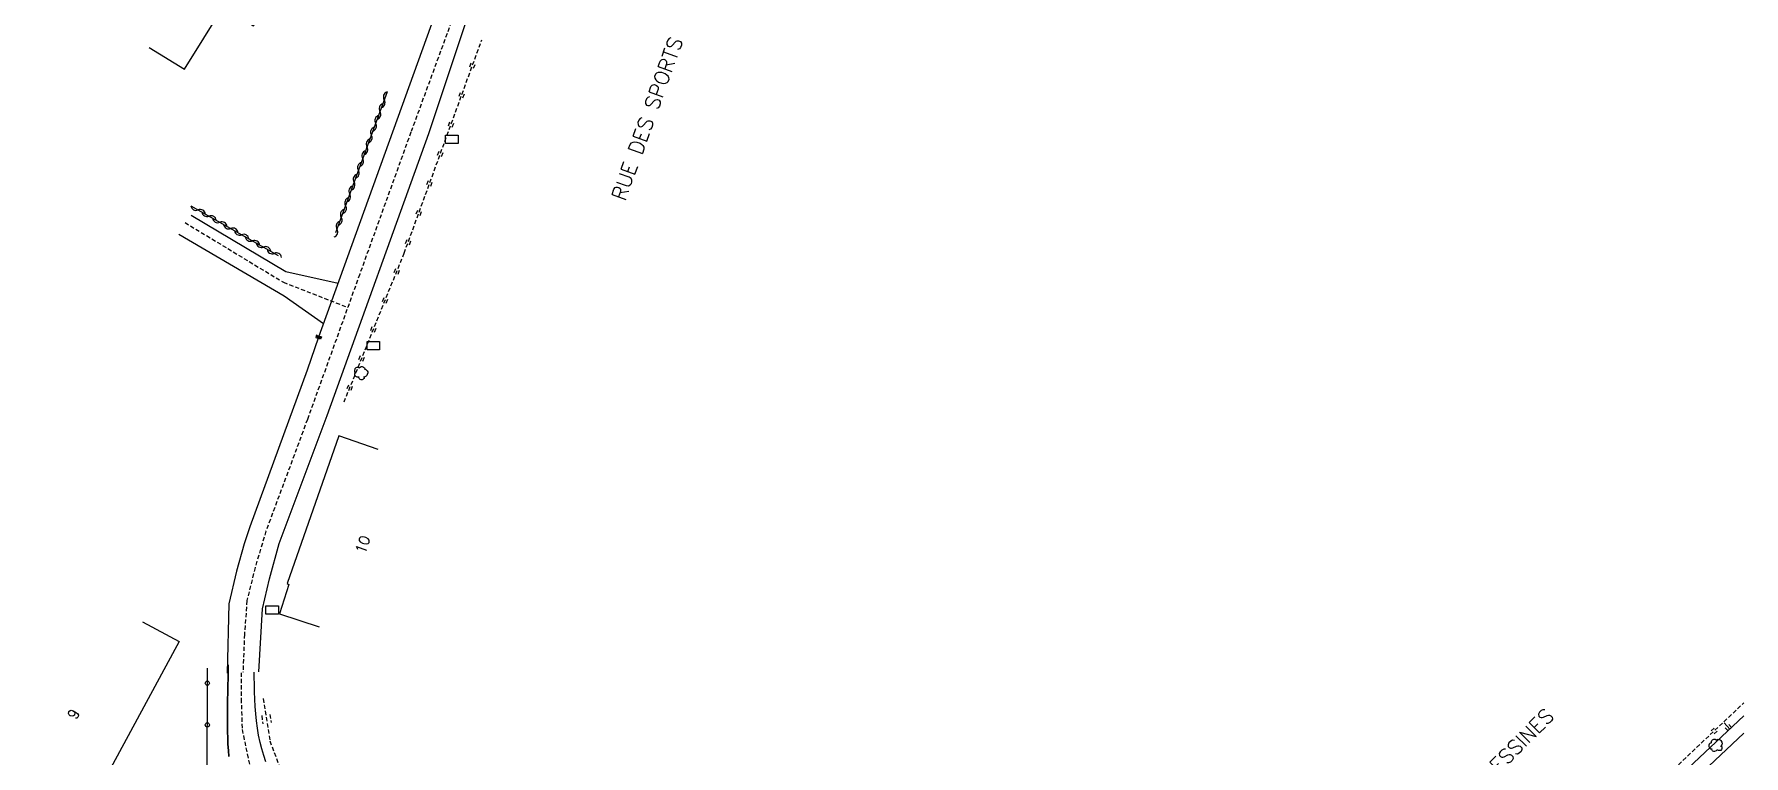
# Model space of a CAD drawing. Header units: millimetres. Extents: x 107999 to 109001, y 146999 to 148001.
# Drawn here: x 108795.2 to 109000, y 147790.4 to 147876.8 of the extents above; entities that cross this region are included whole.
import ezdxf
from ezdxf.enums import TextEntityAlignment as Align

# ---------------------------------------------------------------- set-up
doc = ezdxf.new("R2010")
doc.units = ezdxf.units.MM
doc.linetypes.add('DASHED', pattern=[0.75, 0.5, -0.25])
doc.layers.get('0').update_dxf_attribs({"linetype": 'CONTINUOUS'})
for name, color, linetype in [('W0001', 6, 'DASHED'), ('W0008', 7, 'CONTINUOUS'), ('W0100', 7, 'CONTINUOUS'), ('W0211', 2, 'CONTINUOUS'), ('W0220', 5, 'DASHED'), ('W0300', 7, 'CONTINUOUS'), ('W0310', 3, 'CONTINUOUS'), ('W0322', 7, 'CONTINUOUS'), ('W0400', 7, 'CONTINUOUS'), ('W0989', 7, 'CONTINUOUS'), ('W0991', 7, 'CONTINUOUS'), ('W1471', 7, 'CONTINUOUS')]:
    doc.layers.add(name, color=color, linetype=linetype)
doc.styles.get("Standard").update_dxf_attribs({"font": 'romans.shx', "width": 0.85})

# ---------------------------------------------------------------- blocks, each defined once
blk = doc.blocks.new('T300')
for p, q in [((-0.8, 0.51), (-0.86, 0.34)), ((-0.86, 0.34), (-0.86, 0.17)), ((-0.86, 0.17), (-0.74, 0.06)), ((-0.69, 0.63), (-0.8, 0.51)), ((-0.8, -0.06), (-0.74, 0.06)), ((-0.74, 0.06), (-0.69, 0.11)), ((-0.57, 0.69), (-0.69, 0.63)), ((-0.46, 0.69), (-0.57, 0.69)), ((-0.29, 0.63), (-0.46, 0.69)), ((-0.29, 0.63), (-0.17, 0.74)), ((-0.23, 0.57), (-0.29, 0.63)), ((-0.17, 0.74), (-0.06, 0.8)), ((-0.06, 0.8), (0.06, 0.8)), ((0.06, 0.8), (0.23, 0.74)), ((0.23, 0.74), (0.34, 0.63)), ((0.34, 0.63), (0.4, 0.51)), ((0.46, 0.46), (0.34, 0.46)), ((0.4, 0.51), (0.4, 0.46)), ((0.57, 0.4), (0.46, 0.46)), ((0.57, 0.4), (0.69, 0.29)), ((0.69, 0.29), (0.74, 0.17)), ((0.74, 0.06), (0.69, -0.17)), ((0.74, 0.17), (0.74, 0.06)), ((-0.8, -0.17), (-0.8, -0.06)), ((-0.8, -0.23), (-0.8, -0.17)), ((-0.74, -0.34), (-0.8, -0.23)), ((-0.69, -0.4), (-0.74, -0.34)), ((-0.51, -0.46), (-0.69, -0.4)), ((-0.4, -0.46), (-0.51, -0.46)), ((-0.4, -0.46), (-0.34, -0.46)), ((-0.34, -0.46), (-0.34, -0.4)), ((-0.34, -0.51), (-0.34, -0.46)), ((-0.29, -0.63), (-0.34, -0.51)), ((-0.17, -0.74), (-0.29, -0.63)), ((-0.06, -0.8), (-0.17, -0.74)), ((0.06, -0.8), (-0.06, -0.8)), ((0.17, -0.74), (0.06, -0.8)), ((0.23, -0.69), (0.17, -0.74)), ((0.29, -0.46), (0.23, -0.46)), ((0.29, -0.63), (0.23, -0.69)), ((0.46, -0.4), (0.29, -0.46)), ((0.34, -0.51), (0.29, -0.63)), ((0.34, -0.51), (0.34, -0.46)), ((0.57, -0.34), (0.46, -0.4)), ((0.63, -0.29), (0.57, -0.34)), ((0.69, -0.17), (0.63, -0.29))]:
    blk.add_line(p, q)
blk = doc.blocks.new('t211o')
at = {"color": 0, "linetype": 'Continuous'}
for p, q in [((-0.29, 0.5), (-0.29, 0)), ((0, 1), (0, 0)), ((0.29, 0.5), (0.29, 0))]:
    blk.add_line(p, q, dxfattribs=at)
blk = doc.blocks.new('t220o')
at = {"color": 0, "linetype": 'Continuous'}
for p, q in [((-0.25, 0.25), (0.25, 0.25)), ((-0.25, -0.25), (0.25, -0.25))]:
    blk.add_line(p, q, dxfattribs=at)
blk = doc.blocks.new('t310o')
at = {"color": 0, "linetype": 'Continuous'}
for centre, start, end in [((-0.5, 0.38), 216.8699, 323.1304), ((0.5, -0.37), 36.8699, 143.1303)]:
    blk.add_arc(centre, 0.625, start, end, dxfattribs=at)
blk = doc.blocks.new('T1471')
at = {"color": 0, "linetype": 'Continuous', "flags": 128}
blk.add_lwpolyline([(-0.75, -0.5), (-0.75, 0.5), (0.75, 0.5), (0.75, -0.5), (-0.75, -0.5)], dxfattribs=at)
blk = doc.blocks.new('T400')
for p, q in [((-0.15, 0.3), (0.15, 0.3)), ((-0.15, -0.25), (-0.15, 0.3)), ((-0.15, 0.15), (0.15, 0.15)), ((-0.15, 0), (0.15, 0)), ((0.15, 0.3), (0.15, -0.25)), ((-0.15, -0.15), (0.15, -0.15)), ((-0.15, -0.25), (-0.15, -0.3)), ((-0.15, -0.3), (0.15, -0.3)), ((0.15, -0.3), (0.15, -0.25))]:
    blk.add_line(p, q)

msp = doc.modelspace()

# ---------------------------------------------------------------- linework, layer by layer
at = {"layer": 'W0001'}
for points in [[(108885.59, 147957.7), (108876.05, 147943.88), (108868.65, 147932.3), (108862.73, 147922.12), (108859.15, 147914.61), (108856.03, 147907.55), (108853.81, 147901.82), (108849.49, 147890.21), (108845.2, 147878.3), (108840.35, 147865.08), (108834.22, 147848.07), (108827.96, 147830.68), (108822.99, 147817.28), (108821.69, 147812.93), (108820.72, 147808.97), (108820.42, 147804.94), (108820.24, 147800.34)], [(108813.3, 147854.25), (108825.08, 147847.11), (108832.79, 147844.1)], [(108820.03, 147800.33), (108820.03, 147797.2), (108820.13, 147793.53), (108821.48, 147787.25), (108825.16, 147777.03), (108846.46, 147764.03), (108872.86, 147745.25), (108890.98, 147732.31), (108918.29, 147711.58)]]:
    msp.add_lwpolyline(points, dxfattribs=at)
at = {"layer": 'W0008'}
for points in [[(108884.17, 147958.95), (108872.02, 147941.16), (108867.44, 147933.75), (108860.8, 147922.65), (108856.99, 147914.16), (108853.36, 147905.63), (108846.47, 147886.38), (108843.65, 147878.86), (108843.18, 147879.02), (108829.3, 147840.52), (108827.92, 147836.57), (108821.06, 147817.79), (108820.37, 147815.76), (108819.48, 147812.51), (108818.53, 147808.57), (108818.35, 147800.27)], [(108822.13, 147800.42), (108822.58, 147807.99), (108823.42, 147811.56), (108824.56, 147815.8), (108830.34, 147831.16), (108842.49, 147864.92), (108849.15, 147884.98), (108854.84, 147899.74), (108857.99, 147907.9), (108862.53, 147917.62), (108867.66, 147927.37), (108876.23, 147941.01), (108887.11, 147956.63)], [(108814.02, 147855.14), (108825.38, 147848.38), (108831.65, 147847.02)], [(108829.89, 147842.14), (108825.16, 147845.44), (108812.54, 147852.83)], [(108818.48, 147801.27), (108818.47, 147800.69), (108818.45, 147800.11), (108818.45, 147799.53), (108818.43, 147798.97), (108818.42, 147798.39), (108818.41, 147797.81), (108818.4, 147797.23), (108818.39, 147796.66), (108818.38, 147796.08), (108818.38, 147795.5), (108818.38, 147795.5), (108818.38, 147794.75), (108818.38, 147794), (108818.38, 147793.25), (108818.41, 147792.52), (108818.44, 147791.77), (108818.49, 147791.03), (108818.56, 147790.28)], [(108818.56, 147790.28), (108818.49, 147791.03), (108818.44, 147791.77), (108818.41, 147792.52), (108818.38, 147793.25), (108818.38, 147794), (108818.38, 147794.75), (108818.38, 147795.5), (108818.38, 147795.5), (108818.38, 147796.08), (108818.39, 147796.66), (108818.4, 147797.23), (108818.41, 147797.81), (108818.42, 147798.39), (108818.43, 147798.97), (108818.45, 147799.53), (108818.45, 147800.11), (108818.47, 147800.69), (108818.48, 147801.27)], [(108822.97, 147789.64), (108822.72, 147790.42), (108822.49, 147791.2), (108822.29, 147791.98), (108822.29, 147791.98), (108822.12, 147792.84), (108821.98, 147793.69), (108821.86, 147794.56), (108821.77, 147795.42), (108821.71, 147796.3), (108821.66, 147797.17), (108821.62, 147798.05), (108821.61, 147798.92), (108821.59, 147799.81), (108821.59, 147800.4)], [(108942.27, 147739.32), (108950.43, 147746.48), (108970.76, 147765.52), (109000, 147793.09)]]:
    msp.add_lwpolyline(points, dxfattribs=at)
at = {"layer": 'W0100'}
for points in [[(108808.99, 147875.24), (108813.25, 147872.62), (108817.85, 147880.08), (108821.49, 147877.83), (108825.54, 147884.39), (108821.28, 147887.01)], [(108836.44, 147827.08), (108831.71, 147828.72), (108825.55, 147811.02), (108825.75, 147810.92), (108824.6, 147807.39), (108829.35, 147805.83)], [(108808.2, 147806.44), (108812.59, 147804.06), (108799.63, 147780.06), (108795.23, 147782.44)]]:
    msp.add_lwpolyline(points, dxfattribs=at)
at = {"layer": 'W0211'}
msp.add_lwpolyline([(108941.45, 147740.26), (108949.44, 147747.58), (108969.44, 147766.4), (109000, 147795.16)], dxfattribs=at)
at = {"layer": 'W0220'}
for points in [[(108832.35, 147832.77), (108839.55, 147850.59), (108848.85, 147876.17)], [(108822.66, 147797.23), (108823.46, 147792.16), (108825.52, 147786.73)], [(108940.88, 147740.94), (108948.68, 147747.93), (108968.75, 147767.14), (109000, 147796.72)], [(108822.48, 147795.19), (108822.63, 147794.2)], [(108823.46, 147795.34), (108823.62, 147794.36)]]:
    msp.add_lwpolyline(points, dxfattribs=at)
at = {"layer": 'W0310'}
for p, q in [((108837.5, 147869.91), (108831.33, 147853.04)), ((108814, 147856.26), (108824.46, 147850.31))]:
    msp.add_line(p, q, dxfattribs=at)
at = {"layer": 'W0322'}
msp.add_lwpolyline([(108814.41, 147780.08), (108815.96, 147787.08), (108815.98, 147800.86)], dxfattribs=at)
for centre in [(108815.98, 147799.08), (108815.98, 147794.08)]:
    msp.add_circle(centre, 0.25, dxfattribs=at)

# ---------------------------------------------------------------- block references
at = {"layer": 'W0211', "rotation": 43.263672828447}
msp.add_blockref('t211o', (108998.32, 147793.58), dxfattribs=at)
at = {"layer": 'W0220'}
for p, rotation in [((108847.72, 147873.06), 70.029567311315), ((108846.44, 147869.54), 70.029567311315), ((108845.16, 147866.01), 70.029567311315), ((108843.88, 147862.49), 70.029567311315), ((108842.6, 147858.96), 70.029567311315), ((108841.32, 147855.44), 70.029567311315), ((108840.04, 147851.91), 70.029567311315), ((108838.68, 147848.42), 67.98758000841761), ((108837.27, 147844.94), 67.98758000841761), ((108835.87, 147841.47), 67.98758000841761), ((108834.46, 147837.99), 67.98758000841761), ((108833.05, 147834.51), 67.98758000841761), ((108996.44, 147793.35), 43.4292150129933)]:
    msp.add_blockref('t220o', p, dxfattribs=dict(at, rotation=rotation))
at = {"layer": 'W0300'}
msp.add_blockref('T300', (108834.44, 147836.21), dxfattribs=at)
at = {"layer": 'W0300', "rotation": 42.8267278515357}
msp.add_blockref('T300', (108996.74, 147791.66), dxfattribs=at)
at = {"layer": 'W0310'}
for p, rotation in [((108837.15, 147868.97), 249.9173947095547), ((108836.64, 147867.56), 249.9173947095547), ((108835.61, 147864.75), 249.9173947095547), ((108836.12, 147866.15), 249.9173947095547), ((108835.09, 147863.34), 249.9173947095547), ((108834.06, 147860.52), 249.9173947095547), ((108834.58, 147861.93), 249.9173947095547), ((108833.55, 147859.11), 249.9173947095547), ((108832.52, 147856.29), 249.9173947095547), ((108833.03, 147857.7), 249.9173947095547), ((108814.87, 147855.77), 330.3395061071717), ((108816.17, 147855.03), 330.3395061071717), ((108832, 147854.89), 249.9173947095547), ((108817.47, 147854.29), 330.3395061071717), ((108818.78, 147853.54), 330.3395061071717), ((108820.08, 147852.8), 330.3395061071717), ((108831.49, 147853.48), 249.9173947095547), ((108821.38, 147852.06), 330.3395061071717), ((108822.69, 147851.32), 330.3395061071717), ((108823.99, 147850.57), 330.3395061071717)]:
    msp.add_blockref('t310o', p, dxfattribs=dict(at, rotation=rotation))
at = {"layer": 'W0400', "rotation": 250.6943909102852}
msp.add_blockref('T400', (108829.3, 147840.52), dxfattribs=at)
at = {"layer": 'W1471'}
for p in [(108845.25, 147864.24), (108835.85, 147839.52), (108823.74, 147807.85)]:
    msp.add_blockref('T1471', p, dxfattribs=at)

# ---------------------------------------------------------------- texts
at = {"layer": 'W0989'}
for s, rotation, p in [('RUE DES SPORTS', 70.1519, (108865.99, 147856.76)), ('ROUTE DE LESSINES', 45.1275, (108960.62, 147778.14))]:
    msp.add_text(s, height=1.75, rotation=rotation, dxfattribs=at).set_placement(p)
at = {"layer": 'W0991'}
for s, rotation, p in [('10', 70.7935, (108834.59, 147815.69)), ('9', 62, (108799.95, 147795.38))]:
    msp.add_text(s, height=1.25, rotation=rotation, dxfattribs=at).set_placement(p, align=Align.MIDDLE)

doc.saveas('drawing.dxf')
